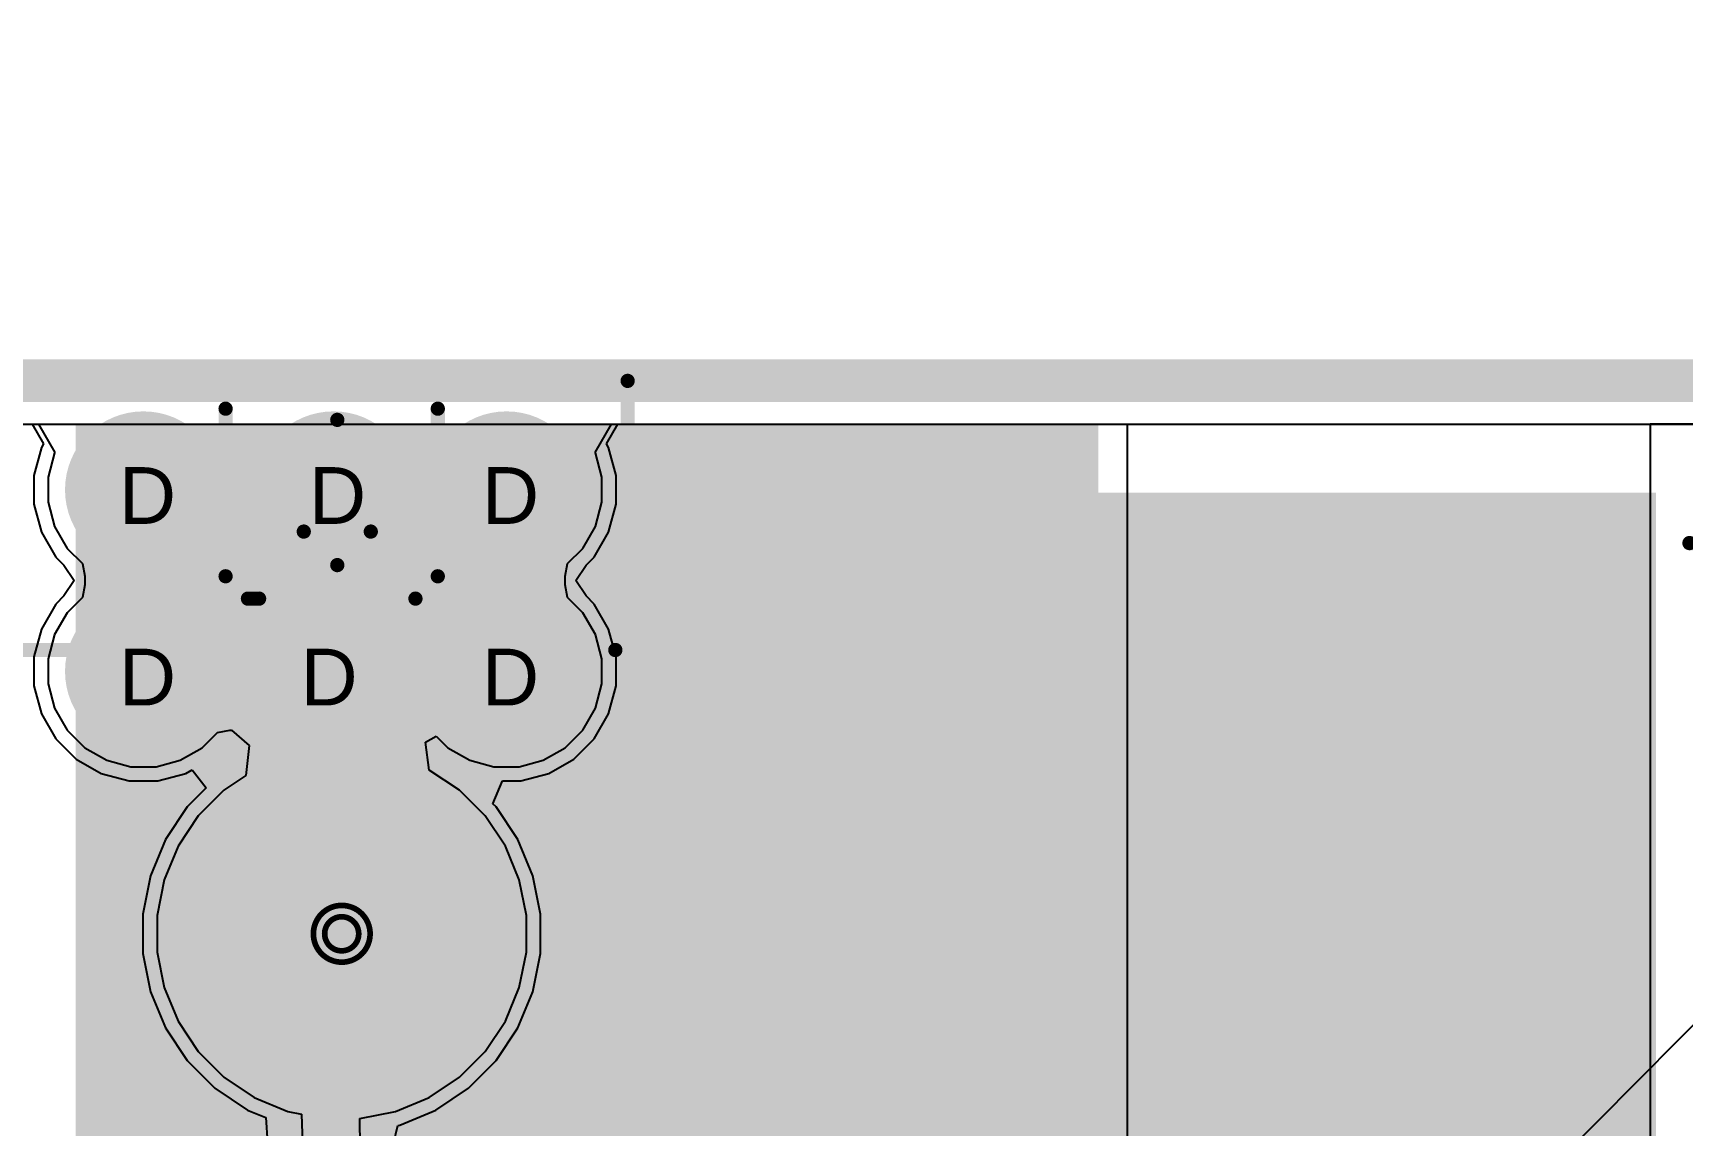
# Model space of a CAD drawing. Header units: inches. Extents: x 0 to 5379, y 0 to 5429.
# Drawn here: x 191.66 to 206.43, y 213.33 to 223.11 of the extents above; entities that cross this region are included whole.
import ezdxf

# ---------------------------------------------------------------- set-up
doc = ezdxf.new("R2010")
doc.units = ezdxf.units.IN
for name, color, linetype in [('Board Outline', 216, 'Continuous'), ('Bottom Layer', 5, 'Continuous'), ('Bottom Overlay', 54, 'Continuous'), ('Bottom Paste', 16, 'Continuous'), ('Bottom Solder', 6, 'Continuous'), ('Drill Drawing', 1, 'Continuous'), ('GND01', 16, 'Continuous'), ('GND02', 76, 'Continuous'), ('Multi-Layer', 9, 'Continuous'), ('Pad Holes', 156, 'Continuous'), ('PWR', 156, 'Continuous'), ('SIG 01', 90, 'Continuous'), ('Top Layer', 1, 'Continuous'), ('Top Overlay', 2, 'Continuous'), ('Top Solder', 216, 'Continuous'), ('Via Holes', 16, 'Continuous')]:
    doc.layers.add(name, color=color, linetype=linetype)
doc.styles.add('Arial', font='', dxfattribs={"height": 0.2})
doc.styles.add('Arial_Bold', font='', dxfattribs={"height": 0.2})
doc.styles.get('Arial').set_extended_font_data('Arial')
doc.styles.get('Arial_Bold').set_extended_font_data('Arial', bold=True)

# ---------------------------------------------------------------- blocks, each defined once
blk = doc.blocks.new('H2PAK_2_B_744')
at = {"layer": 'Bottom Layer'}
blk.add_hatch(color=5, dxfattribs=at).paths.add_polyline_path([(5.5, -0.828), (5.5, -10.328), (-5.5, -10.328), (-5.5, -0.828)])
at = {"layer": 'Bottom Paste'}
blk.add_hatch(color=16, dxfattribs=at).paths.add_polyline_path([(5.5, -0.828), (5.5, -10.328), (-5.5, -10.328), (-5.5, -0.828)])
at = {"layer": 'Bottom Solder'}
blk.add_hatch(color=6, dxfattribs=at).paths.add_polyline_path([(5.551, -0.778), (5.551, -10.379), (-5.551, -10.379), (-5.551, -0.778)])
at = {"layer": 'Bottom Overlay'}
blk.add_lwpolyline([(-5.1, -0.478, 0.127, 0.127, 0), (-5.1, 1.725, 0.127, 0.127, 0)], format="xyseb", dxfattribs=at)
blk.add_lwpolyline([(-5.132, -0.478, 0.0635, 0.0635, 1), (-5.068, -0.478, 0.0635, 0.0635, 1)], format="xyseb", close=True, dxfattribs=at)
blk = doc.blocks.new('DB128L_5_08_2P_BK_S_807')
at = {"layer": 'Bottom Layer'}
h = blk.add_hatch(color=5, dxfattribs=at)
edge = h.paths.add_edge_path()
edge.add_arc((-2.54, 0), 1.4, 0, 360)
h = blk.add_hatch(color=5, dxfattribs=at)
edge = h.paths.add_edge_path()
edge.add_arc((2.54, 0), 1.4, 0, 360)
at = {"layer": 'Bottom Solder'}
h = blk.add_hatch(color=6, dxfattribs=at)
edge = h.paths.add_edge_path()
edge.add_arc((-2.54, 0), 1.502, 0, 360)
h = blk.add_hatch(color=6, dxfattribs=at)
edge = h.paths.add_edge_path()
edge.add_arc((2.54, 0), 1.502, 0, 360)
at = {"layer": 'GND01'}
h = blk.add_hatch(color=16, dxfattribs=at)
edge = h.paths.add_edge_path()
edge.add_arc((-2.54, 0), 1.4, 0, 360)
h = blk.add_hatch(color=16, dxfattribs=at)
edge = h.paths.add_edge_path()
edge.add_arc((2.54, 0), 1.4, 0, 360)
at = {"layer": 'GND02'}
h = blk.add_hatch(color=76, dxfattribs=at)
edge = h.paths.add_edge_path()
edge.add_arc((-2.54, 0), 1.4, 0, 360)
h = blk.add_hatch(color=76, dxfattribs=at)
edge = h.paths.add_edge_path()
edge.add_arc((2.54, 0), 1.4, 0, 360)
at = {"layer": 'Multi-Layer'}
h = blk.add_hatch(color=9, dxfattribs=at)
edge = h.paths.add_edge_path()
edge.add_arc((-2.54, 0), 1.4, 0, 360)
h = blk.add_hatch(color=9, dxfattribs=at)
edge = h.paths.add_edge_path()
edge.add_arc((2.54, 0), 1.4, 0, 360)
at = {"layer": 'Pad Holes'}
h = blk.add_hatch(color=7, dxfattribs=at)
edge = h.paths.add_edge_path()
edge.add_arc((-2.54, 0), 0.8, 0, 360)
h = blk.add_hatch(color=7, dxfattribs=at)
edge = h.paths.add_edge_path()
edge.add_arc((2.54, 0), 0.8, 0, 360)
at = {"layer": 'PWR'}
h = blk.add_hatch(color=156, dxfattribs=at)
edge = h.paths.add_edge_path()
edge.add_arc((-2.54, 0), 1.4, 0, 360)
h = blk.add_hatch(color=156, dxfattribs=at)
edge = h.paths.add_edge_path()
edge.add_arc((2.54, 0), 1.4, 0, 360)
at = {"layer": 'SIG 01'}
h = blk.add_hatch(color=90, dxfattribs=at)
edge = h.paths.add_edge_path()
edge.add_arc((-2.54, 0), 1.4, 0, 360)
h = blk.add_hatch(color=90, dxfattribs=at)
edge = h.paths.add_edge_path()
edge.add_arc((2.54, 0), 1.4, 0, 360)
at = {"layer": 'Top Layer'}
h = blk.add_hatch(color=1, dxfattribs=at)
edge = h.paths.add_edge_path()
edge.add_arc((-2.54, 0), 1.4, 0, 360)
h = blk.add_hatch(color=1, dxfattribs=at)
edge = h.paths.add_edge_path()
edge.add_arc((2.54, 0), 1.4, 0, 360)
at = {"layer": 'Top Solder'}
h = blk.add_hatch(color=216, dxfattribs=at)
edge = h.paths.add_edge_path()
edge.add_arc((-2.54, 0), 1.502, 0, 360)
h = blk.add_hatch(color=216, dxfattribs=at)
edge = h.paths.add_edge_path()
edge.add_arc((2.54, 0), 1.502, 0, 360)
at = {"layer": 'Top Overlay'}
for points in [[(-5.1, -5.1, 0.127, 0.127, 0), (-5.1, 4.949, 0.127, 0.127, 0)], [(-5.1, 4.949, 0.127, 0.127, 0), (5.1, 4.949, 0.127, 0.127, 0)], [(5.1, -5.1, 0.127, 0.127, 0), (5.1, 4.949, 0.127, 0.127, 0)], [(-3.58, 3.2, 0.127, 0.127, 0), (-3.58, 4.7, 0.127, 0.127, 0)], [(-1.68, 3.2, 0.127, 0.127, 0), (-1.68, 4.7, 0.127, 0.127, 0)], [(1.5, 3.2, 0.127, 0.127, 0), (1.5, 4.7, 0.127, 0.127, 0)], [(3.4, 3.2, 0.127, 0.127, 0), (3.4, 4.7, 0.127, 0.127, 0)], [(-2.58, 3.3, 0.127, 0.127, 0), (-2.58, 4.6, 0.127, 0.127, 0)], [(2.5, 3.3, 0.127, 0.127, 0), (2.5, 4.6, 0.127, 0.127, 0)], [(-5.7, 4.2, 0.127, 0.127, 0), (-5.1, 3.894, 0.127, 0.127, 0)], [(-5.7, 3.2, 0.127, 0.127, 0), (-5.7, 4.2, 0.127, 0.127, 0)], [(-2.88, 3.6, 0.127, 0.127, 0), (-2.58, 3.3, 0.127, 0.127, 0)], [(-2.58, 3.3, 0.127, 0.127, 0), (-2.28, 3.6, 0.127, 0.127, 0)], [(2.2, 3.6, 0.127, 0.127, 0), (2.5, 3.3, 0.127, 0.127, 0)], [(2.5, 3.3, 0.127, 0.127, 0), (2.8, 3.6, 0.127, 0.127, 0)], [(-5.7, 3.2, 0.127, 0.127, 0), (-5.1, 3.464, 0.127, 0.127, 0)], [(-3.58, 3.2, 0.127, 0.127, 0), (-3.38, 3, 0.127, 0.127, 0)], [(-1.88, 3, 0.127, 0.127, 0), (-1.68, 3.2, 0.127, 0.127, 0)], [(1.5, 3.2, 0.127, 0.127, 0), (1.7, 3, 0.127, 0.127, 0)], [(3.2, 3, 0.127, 0.127, 0), (3.4, 3.2, 0.127, 0.127, 0)], [(-3.38, 3, 0.127, 0.127, 0), (-3.28, 3, 0.127, 0.127, 0)], [(-3.28, 3, 0.127, 0.127, 0), (-1.88, 3, 0.127, 0.127, 0)], [(1.7, 3, 0.127, 0.127, 0), (1.8, 3, 0.127, 0.127, 0)], [(1.8, 3, 0.127, 0.127, 0), (3.2, 3, 0.127, 0.127, 0)], [(-4.99, 2.54, 0.127, 0.127, 0), (4.99, 2.54, 0.127, 0.127, 0)], [(-4.99, -2.469, 0.127, 0.127, 0), (-4.956, -2.503, 0.127, 0.127, 0)], [(-4.956, -2.503, 0.127, 0.127, 0), (4.99, -2.503, 0.127, 0.127, 0)], [(-5.7, -3, 0.127, 0.127, 0), (-5.1, -3.306, 0.127, 0.127, 0)], [(-5.7, -4, 0.127, 0.127, 0), (-5.7, -3, 0.127, 0.127, 0)], [(-5.7, -4, 0.127, 0.127, 0), (-5.1, -3.736, 0.127, 0.127, 0)], [(-4.99, -3.838, 0.127, 0.127, 0), (4.99, -3.838, 0.127, 0.127, 0)], [(0.473, -3.838, 0.127, 0.127, 0), (0.597, -3.838, 0.127, 0.127, 0)], [(-5.1, -5.1, 0.127, 0.127, 0), (5.1, -5.1, 0.127, 0.127, 0)]]:
    blk.add_lwpolyline(points, format="xyseb", dxfattribs=at)
for points in [[(-5.132, 4.949, 0.0635, 0.0635, 1), (-5.068, 4.949, 0.0635, 0.0635, 1)], [(-5.132, 4.949, 0.0635, 0.0635, 1), (-5.068, 4.949, 0.0635, 0.0635, 1)], [(5.068, 4.949, 0.0635, 0.0635, 1), (5.132, 4.949, 0.0635, 0.0635, 1)], [(5.068, 4.949, 0.0635, 0.0635, 1), (5.132, 4.949, 0.0635, 0.0635, 1)], [(-3.612, 4.7, 0.0635, 0.0635, 1), (-3.548, 4.7, 0.0635, 0.0635, 1)], [(-1.712, 4.7, 0.0635, 0.0635, 1), (-1.648, 4.7, 0.0635, 0.0635, 1)], [(1.468, 4.7, 0.0635, 0.0635, 1), (1.532, 4.7, 0.0635, 0.0635, 1)], [(3.368, 4.7, 0.0635, 0.0635, 1), (3.432, 4.7, 0.0635, 0.0635, 1)], [(-2.612, 4.6, 0.0635, 0.0635, 1), (-2.548, 4.6, 0.0635, 0.0635, 1)], [(2.468, 4.6, 0.0635, 0.0635, 1), (2.532, 4.6, 0.0635, 0.0635, 1)], [(-5.732, 4.2, 0.0635, 0.0635, 1), (-5.668, 4.2, 0.0635, 0.0635, 1)], [(-5.732, 4.2, 0.0635, 0.0635, 1), (-5.668, 4.2, 0.0635, 0.0635, 1)], [(-5.132, 3.894, 0.0635, 0.0635, 1), (-5.068, 3.894, 0.0635, 0.0635, 1)], [(-2.912, 3.6, 0.0635, 0.0635, 1), (-2.848, 3.6, 0.0635, 0.0635, 1)], [(-2.312, 3.6, 0.0635, 0.0635, 1), (-2.248, 3.6, 0.0635, 0.0635, 1)], [(2.168, 3.6, 0.0635, 0.0635, 1), (2.232, 3.6, 0.0635, 0.0635, 1)], [(2.768, 3.6, 0.0635, 0.0635, 1), (2.832, 3.6, 0.0635, 0.0635, 1)], [(-5.132, 3.464, 0.0635, 0.0635, 1), (-5.068, 3.464, 0.0635, 0.0635, 1)], [(-5.732, 3.2, 0.0635, 0.0635, 1), (-5.668, 3.2, 0.0635, 0.0635, 1)], [(-5.732, 3.2, 0.0635, 0.0635, 1), (-5.668, 3.2, 0.0635, 0.0635, 1)], [(-3.612, 3.2, 0.0635, 0.0635, 1), (-3.548, 3.2, 0.0635, 0.0635, 1)], [(-3.612, 3.2, 0.0635, 0.0635, 1), (-3.548, 3.2, 0.0635, 0.0635, 1)], [(-2.612, 3.3, 0.0635, 0.0635, 1), (-2.548, 3.3, 0.0635, 0.0635, 1)], [(-2.612, 3.3, 0.0635, 0.0635, 1), (-2.548, 3.3, 0.0635, 0.0635, 1)], [(-2.612, 3.3, 0.0635, 0.0635, 1), (-2.548, 3.3, 0.0635, 0.0635, 1)], [(-1.712, 3.2, 0.0635, 0.0635, 1), (-1.648, 3.2, 0.0635, 0.0635, 1)], [(-1.712, 3.2, 0.0635, 0.0635, 1), (-1.648, 3.2, 0.0635, 0.0635, 1)], [(1.468, 3.2, 0.0635, 0.0635, 1), (1.532, 3.2, 0.0635, 0.0635, 1)], [(1.468, 3.2, 0.0635, 0.0635, 1), (1.532, 3.2, 0.0635, 0.0635, 1)], [(2.468, 3.3, 0.0635, 0.0635, 1), (2.532, 3.3, 0.0635, 0.0635, 1)], [(2.468, 3.3, 0.0635, 0.0635, 1), (2.532, 3.3, 0.0635, 0.0635, 1)], [(2.468, 3.3, 0.0635, 0.0635, 1), (2.532, 3.3, 0.0635, 0.0635, 1)], [(3.368, 3.2, 0.0635, 0.0635, 1), (3.432, 3.2, 0.0635, 0.0635, 1)], [(3.368, 3.2, 0.0635, 0.0635, 1), (3.432, 3.2, 0.0635, 0.0635, 1)], [(-3.412, 3, 0.0635, 0.0635, 1), (-3.348, 3, 0.0635, 0.0635, 1)], [(-3.412, 3, 0.0635, 0.0635, 1), (-3.348, 3, 0.0635, 0.0635, 1)], [(-3.312, 3, 0.0635, 0.0635, 1), (-3.248, 3, 0.0635, 0.0635, 1)], [(-3.312, 3, 0.0635, 0.0635, 1), (-3.248, 3, 0.0635, 0.0635, 1)], [(-1.912, 3, 0.0635, 0.0635, 1), (-1.848, 3, 0.0635, 0.0635, 1)], [(-1.912, 3, 0.0635, 0.0635, 1), (-1.848, 3, 0.0635, 0.0635, 1)], [(1.668, 3, 0.0635, 0.0635, 1), (1.732, 3, 0.0635, 0.0635, 1)], [(1.668, 3, 0.0635, 0.0635, 1), (1.732, 3, 0.0635, 0.0635, 1)], [(1.768, 3, 0.0635, 0.0635, 1), (1.832, 3, 0.0635, 0.0635, 1)], [(1.768, 3, 0.0635, 0.0635, 1), (1.832, 3, 0.0635, 0.0635, 1)], [(3.168, 3, 0.0635, 0.0635, 1), (3.232, 3, 0.0635, 0.0635, 1)], [(3.168, 3, 0.0635, 0.0635, 1), (3.232, 3, 0.0635, 0.0635, 1)], [(-5.022, 2.54, 0.0635, 0.0635, 1), (-4.958, 2.54, 0.0635, 0.0635, 1)], [(4.958, 2.54, 0.0635, 0.0635, 1), (5.022, 2.54, 0.0635, 0.0635, 1)], [(-5.022, -2.469, 0.0635, 0.0635, 1), (-4.958, -2.469, 0.0635, 0.0635, 1)], [(-4.988, -2.503, 0.0635, 0.0635, 1), (-4.924, -2.503, 0.0635, 0.0635, 1)], [(-4.988, -2.503, 0.0635, 0.0635, 1), (-4.924, -2.503, 0.0635, 0.0635, 1)], [(4.958, -2.503, 0.0635, 0.0635, 1), (5.022, -2.503, 0.0635, 0.0635, 1)], [(-5.732, -3, 0.0635, 0.0635, 1), (-5.668, -3, 0.0635, 0.0635, 1)], [(-5.732, -3, 0.0635, 0.0635, 1), (-5.668, -3, 0.0635, 0.0635, 1)], [(-5.132, -3.306, 0.0635, 0.0635, 1), (-5.068, -3.306, 0.0635, 0.0635, 1)], [(-5.132, -3.736, 0.0635, 0.0635, 1), (-5.068, -3.736, 0.0635, 0.0635, 1)], [(-5.022, -3.838, 0.0635, 0.0635, 1), (-4.958, -3.838, 0.0635, 0.0635, 1)], [(0.441, -3.838, 0.0635, 0.0635, 1), (0.505, -3.838, 0.0635, 0.0635, 1)], [(0.566, -3.838, 0.0635, 0.0635, 1), (0.629, -3.838, 0.0635, 0.0635, 1)], [(4.958, -3.838, 0.0635, 0.0635, 1), (5.022, -3.838, 0.0635, 0.0635, 1)], [(-5.732, -4, 0.0635, 0.0635, 1), (-5.668, -4, 0.0635, 0.0635, 1)], [(-5.732, -4, 0.0635, 0.0635, 1), (-5.668, -4, 0.0635, 0.0635, 1)], [(-5.132, -5.1, 0.0635, 0.0635, 1), (-5.068, -5.1, 0.0635, 0.0635, 1)], [(-5.132, -5.1, 0.0635, 0.0635, 1), (-5.068, -5.1, 0.0635, 0.0635, 1)], [(5.068, -5.1, 0.0635, 0.0635, 1), (5.132, -5.1, 0.0635, 0.0635, 1)], [(5.068, -5.1, 0.0635, 0.0635, 1), (5.132, -5.1, 0.0635, 0.0635, 1)]]:
    blk.add_lwpolyline(points, format="xyseb", close=True, dxfattribs=at)

msp = doc.modelspace()

# ---------------------------------------------------------------- hatches: boundary and pattern name
at = {"layer": 'Bottom Layer'}
h = msp.add_hatch(color=5, dxfattribs=at)
edge = h.paths.add_edge_path()
edge.add_arc((192.646, 219.024), 0.6, 0, 360)
h = msp.add_hatch(color=5, dxfattribs=at)
edge = h.paths.add_edge_path()
edge.add_arc((194.348, 219.024), 0.6, 0, 360)
h = msp.add_hatch(color=5, dxfattribs=at)
edge = h.paths.add_edge_path()
edge.add_arc((195.897, 219.024), 0.6, 0, 360)
h = msp.add_hatch(color=5, dxfattribs=at)
edge = h.paths.add_edge_path()
edge.add_arc((192.646, 217.399), 0.6, 0, 360)
h = msp.add_hatch(color=5, dxfattribs=at)
edge = h.paths.add_edge_path()
edge.add_arc((194.272, 217.399), 0.6, 0, 360)
h = msp.add_hatch(color=5, dxfattribs=at)
edge = h.paths.add_edge_path()
edge.add_arc((195.897, 217.399), 0.6, 0, 360)
at = {"layer": 'Bottom Solder'}
h = msp.add_hatch(color=6, dxfattribs=at)
edge = h.paths.add_edge_path()
edge.add_arc((192.646, 219.024), 0.702, 0, 360)
h = msp.add_hatch(color=6, dxfattribs=at)
edge = h.paths.add_edge_path()
edge.add_arc((194.348, 219.024), 0.702, 0, 360)
h = msp.add_hatch(color=6, dxfattribs=at)
edge = h.paths.add_edge_path()
edge.add_arc((195.897, 219.024), 0.702, 0, 360)
h = msp.add_hatch(color=6, dxfattribs=at)
edge = h.paths.add_edge_path()
edge.add_arc((192.646, 217.399), 0.702, 0, 360)
h = msp.add_hatch(color=6, dxfattribs=at)
edge = h.paths.add_edge_path()
edge.add_arc((194.272, 217.399), 0.702, 0, 360)
h = msp.add_hatch(color=6, dxfattribs=at)
edge = h.paths.add_edge_path()
edge.add_arc((195.897, 217.399), 0.702, 0, 360)
at = {"layer": 'GND01'}
h = msp.add_hatch(color=16, dxfattribs=at)
edge = h.paths.add_edge_path()
edge.add_arc((192.646, 219.024), 0.6, 0, 360)
h = msp.add_hatch(color=16, dxfattribs=at)
edge = h.paths.add_edge_path()
edge.add_arc((194.348, 219.024), 0.6, 0, 360)
h = msp.add_hatch(color=16, dxfattribs=at)
edge = h.paths.add_edge_path()
edge.add_arc((195.897, 219.024), 0.6, 0, 360)
h = msp.add_hatch(color=16, dxfattribs=at)
edge = h.paths.add_edge_path()
edge.add_arc((192.646, 217.399), 0.6, 0, 360)
h = msp.add_hatch(color=16, dxfattribs=at)
edge = h.paths.add_edge_path()
edge.add_arc((194.272, 217.399), 0.6, 0, 360)
h = msp.add_hatch(color=16, dxfattribs=at)
edge = h.paths.add_edge_path()
edge.add_arc((195.897, 217.399), 0.6, 0, 360)
at = {"layer": 'GND02'}
h = msp.add_hatch(color=76, dxfattribs=at)
edge = h.paths.add_edge_path()
edge.add_arc((192.646, 219.024), 0.6, 0, 360)
h = msp.add_hatch(color=76, dxfattribs=at)
edge = h.paths.add_edge_path()
edge.add_arc((194.348, 219.024), 0.6, 0, 360)
h = msp.add_hatch(color=76, dxfattribs=at)
edge = h.paths.add_edge_path()
edge.add_arc((195.897, 219.024), 0.6, 0, 360)
h = msp.add_hatch(color=76, dxfattribs=at)
edge = h.paths.add_edge_path()
edge.add_arc((192.646, 217.399), 0.6, 0, 360)
h = msp.add_hatch(color=76, dxfattribs=at)
edge = h.paths.add_edge_path()
edge.add_arc((194.272, 217.399), 0.6, 0, 360)
h = msp.add_hatch(color=76, dxfattribs=at)
edge = h.paths.add_edge_path()
edge.add_arc((195.897, 217.399), 0.6, 0, 360)
at = {"layer": 'PWR'}
h = msp.add_hatch(color=156, dxfattribs=at)
edge = h.paths.add_edge_path()
edge.add_arc((192.646, 219.024), 0.6, 0, 360)
h = msp.add_hatch(color=156, dxfattribs=at)
edge = h.paths.add_edge_path()
edge.add_arc((194.348, 219.024), 0.6, 0, 360)
h = msp.add_hatch(color=156, dxfattribs=at)
edge = h.paths.add_edge_path()
edge.add_arc((195.897, 219.024), 0.6, 0, 360)
h = msp.add_hatch(color=156, dxfattribs=at)
edge = h.paths.add_edge_path()
edge.add_arc((192.646, 217.399), 0.6, 0, 360)
h = msp.add_hatch(color=156, dxfattribs=at)
edge = h.paths.add_edge_path()
edge.add_arc((194.272, 217.399), 0.6, 0, 360)
h = msp.add_hatch(color=156, dxfattribs=at)
edge = h.paths.add_edge_path()
edge.add_arc((195.897, 217.399), 0.6, 0, 360)
at = {"layer": 'SIG 01'}
h = msp.add_hatch(color=90, dxfattribs=at)
edge = h.paths.add_edge_path()
edge.add_arc((192.646, 219.024), 0.6, 0, 360)
h = msp.add_hatch(color=90, dxfattribs=at)
edge = h.paths.add_edge_path()
edge.add_arc((194.348, 219.024), 0.6, 0, 360)
h = msp.add_hatch(color=90, dxfattribs=at)
edge = h.paths.add_edge_path()
edge.add_arc((195.897, 219.024), 0.6, 0, 360)
h = msp.add_hatch(color=90, dxfattribs=at)
edge = h.paths.add_edge_path()
edge.add_arc((192.646, 217.399), 0.6, 0, 360)
h = msp.add_hatch(color=90, dxfattribs=at)
edge = h.paths.add_edge_path()
edge.add_arc((194.272, 217.399), 0.6, 0, 360)
h = msp.add_hatch(color=90, dxfattribs=at)
edge = h.paths.add_edge_path()
edge.add_arc((195.897, 217.399), 0.6, 0, 360)
at = {"layer": 'Top Layer'}
msp.add_hatch(color=1, dxfattribs=at).paths.add_polyline_path([(201.198, 219.612), (192.04, 219.612), (192.04, 205.918), (201.198, 205.918)])
h = msp.add_hatch(color=1, dxfattribs=at)
edge = h.paths.add_edge_path()
edge.add_arc((192.646, 219.024), 0.6, 0, 360)
h = msp.add_hatch(color=1, dxfattribs=at)
edge = h.paths.add_edge_path()
edge.add_arc((194.348, 219.024), 0.6, 0, 360)
h = msp.add_hatch(color=1, dxfattribs=at)
edge = h.paths.add_edge_path()
edge.add_arc((195.897, 219.024), 0.6, 0, 360)
h = msp.add_hatch(color=1, dxfattribs=at)
edge = h.paths.add_edge_path()
edge.add_arc((192.646, 217.399), 0.6, 0, 360)
h = msp.add_hatch(color=1, dxfattribs=at)
edge = h.paths.add_edge_path()
edge.add_arc((194.272, 217.399), 0.6, 0, 360)
h = msp.add_hatch(color=1, dxfattribs=at)
edge = h.paths.add_edge_path()
edge.add_arc((195.897, 217.399), 0.6, 0, 360)
at = {"layer": 'Top Solder'}
h = msp.add_hatch(color=216, dxfattribs=at)
edge = h.paths.add_edge_path()
edge.add_arc((192.646, 219.024), 0.702, 0, 360)
h = msp.add_hatch(color=216, dxfattribs=at)
edge = h.paths.add_edge_path()
edge.add_arc((194.348, 219.024), 0.702, 0, 360)
h = msp.add_hatch(color=216, dxfattribs=at)
edge = h.paths.add_edge_path()
edge.add_arc((195.897, 219.024), 0.702, 0, 360)
h = msp.add_hatch(color=216, dxfattribs=at)
edge = h.paths.add_edge_path()
edge.add_arc((192.646, 217.399), 0.702, 0, 360)
h = msp.add_hatch(color=216, dxfattribs=at)
edge = h.paths.add_edge_path()
edge.add_arc((194.272, 217.399), 0.702, 0, 360)
h = msp.add_hatch(color=216, dxfattribs=at)
edge = h.paths.add_edge_path()
edge.add_arc((195.897, 217.399), 0.702, 0, 360)
at = {"layer": 'Via Holes'}
h = msp.add_hatch(color=7, dxfattribs=at)
edge = h.paths.add_edge_path()
edge.add_arc((192.646, 219.024), 0.35, 0, 360)
h = msp.add_hatch(color=7, dxfattribs=at)
edge = h.paths.add_edge_path()
edge.add_arc((194.348, 219.024), 0.35, 0, 360)
h = msp.add_hatch(color=7, dxfattribs=at)
edge = h.paths.add_edge_path()
edge.add_arc((195.897, 219.024), 0.35, 0, 360)
h = msp.add_hatch(color=7, dxfattribs=at)
edge = h.paths.add_edge_path()
edge.add_arc((192.646, 217.399), 0.35, 0, 360)
h = msp.add_hatch(color=7, dxfattribs=at)
edge = h.paths.add_edge_path()
edge.add_arc((194.272, 217.399), 0.35, 0, 360)
h = msp.add_hatch(color=7, dxfattribs=at)
edge = h.paths.add_edge_path()
edge.add_arc((195.897, 217.399), 0.35, 0, 360)

# ---------------------------------------------------------------- linework, layer by layer
at = {"layer": 'Board Outline'}
msp.add_lwpolyline([(0, 220, 0.381, 0.381, 0), (350, 220, 0.381, 0.381, 0)], format="xyseb", dxfattribs=at)
at = {"layer": 'Bottom Layer'}
for p, q in [((178.033, 219.612), (206.139, 219.612)), ((207.014, 219.612), (206.139, 219.612)), ((206.139, 219.612), (206.139, 207.422)), ((206.139, 219.612), (206.139, 207.422))]:
    msp.add_line(p, q, dxfattribs=at)
at = {"layer": 'Bottom Solder'}
msp.add_line((6.245, 12.319), (5379.208, 5429.208), dxfattribs=at)
at = {"layer": 'Drill Drawing'}
for points in [[(194.676, 215.05, 0.0508, 0.0508, 1), (194.168, 215.05, 0.0508, 0.0508, 1)], [(194.574, 215.05, 0.0508, 0.0508, 1), (194.269, 215.05, 0.0508, 0.0508, 1)], [(194.155, 215.05, 0.0254, 0.0254, 1), (194.18, 215.05, 0.0254, 0.0254, 1)], [(194.257, 215.05, 0.0254, 0.0254, 1), (194.282, 215.05, 0.0254, 0.0254, 1)], [(194.561, 215.05, 0.0254, 0.0254, 1), (194.587, 215.05, 0.0254, 0.0254, 1)], [(194.663, 215.05, 0.0254, 0.0254, 1), (194.688, 215.05, 0.0254, 0.0254, 1)]]:
    msp.add_lwpolyline(points, format="xyseb", close=True, dxfattribs=at)
at = {"layer": 'GND01'}
for p, q in [((68.334, 219.612), (191.706, 219.612)), ((191.706, 219.612), (191.853, 219.358)), ((196.691, 219.358), (196.838, 219.612)), ((196.838, 219.612), (349.612, 219.612)), ((191.85, 219.354), (191.792, 219.137)), ((191.853, 219.358), (191.85, 219.354)), ((196.693, 219.354), (196.691, 219.358)), ((196.751, 219.137), (196.693, 219.354)), ((191.792, 219.137), (191.792, 218.912)), ((196.751, 218.912), (196.751, 219.137)), ((191.792, 218.912), (191.85, 218.695)), ((196.693, 218.695), (196.751, 218.912)), ((191.85, 218.695), (191.963, 218.5)), ((196.581, 218.5), (196.693, 218.695)), ((191.963, 218.5), (192.1, 218.363)), ((196.444, 218.363), (196.581, 218.5)), ((192.1, 218.363), (192.122, 218.251)), ((192.122, 218.251), (192.122, 218.172)), ((196.422, 218.251), (196.444, 218.363)), ((196.422, 218.172), (196.422, 218.251)), ((192.122, 218.172), (192.1, 218.06)), ((196.444, 218.06), (196.422, 218.172)), ((192.1, 218.06), (191.963, 217.923)), ((196.581, 217.923), (196.444, 218.06)), ((191.963, 217.923), (191.85, 217.728)), ((196.693, 217.728), (196.581, 217.923)), ((191.85, 217.728), (191.792, 217.511)), ((196.751, 217.511), (196.693, 217.728)), ((191.792, 217.511), (191.792, 217.286)), ((196.751, 217.286), (196.751, 217.511)), ((191.792, 217.286), (191.85, 217.069)), ((196.693, 217.069), (196.751, 217.286)), ((191.85, 217.069), (191.963, 216.874)), ((196.581, 216.874), (196.693, 217.069)), ((191.963, 216.874), (192.122, 216.715)), ((193.171, 216.715), (193.308, 216.852)), ((193.308, 216.852), (193.419, 216.874)), ((193.419, 216.874), (193.436, 216.874)), ((193.436, 216.874), (193.593, 216.736)), ((195.172, 216.766), (195.268, 216.82)), ((195.205, 216.516), (195.172, 216.766)), ((195.268, 216.82), (195.373, 216.715)), ((196.422, 216.715), (196.581, 216.874)), ((192.122, 216.715), (192.317, 216.603)), ((192.317, 216.603), (192.534, 216.545)), ((192.759, 216.545), (192.976, 216.603)), ((192.976, 216.603), (193.171, 216.715)), ((193.593, 216.736), (193.563, 216.466)), ((195.373, 216.715), (195.568, 216.603)), ((195.568, 216.603), (195.785, 216.545)), ((196.01, 216.545), (196.227, 216.603)), ((196.227, 216.603), (196.422, 216.715)), ((192.534, 216.545), (192.759, 216.545)), ((193.563, 216.466), (193.367, 216.335)), ((195.476, 216.335), (195.205, 216.516)), ((195.785, 216.545), (196.01, 216.545)), ((193.367, 216.335), (193.137, 216.105)), ((195.707, 216.105), (195.476, 216.335)), ((193.137, 216.105), (192.956, 215.834)), ((195.888, 215.834), (195.707, 216.105)), ((192.956, 215.834), (192.831, 215.533)), ((196.012, 215.533), (195.888, 215.834)), ((192.831, 215.533), (192.768, 215.213)), ((196.076, 215.213), (196.012, 215.533)), ((192.768, 215.213), (192.768, 214.887)), ((196.076, 214.887), (196.076, 215.213)), ((192.768, 214.887), (192.831, 214.568)), ((196.012, 214.568), (196.076, 214.887)), ((192.831, 214.568), (192.956, 214.267)), ((195.888, 214.267), (196.012, 214.568)), ((192.956, 214.267), (193.137, 213.996)), ((195.707, 213.996), (195.888, 214.267)), ((193.137, 213.996), (193.367, 213.766)), ((195.476, 213.766), (195.707, 213.996)), ((193.367, 213.766), (193.638, 213.585)), ((195.205, 213.585), (195.476, 213.766)), ((193.638, 213.585), (193.939, 213.46)), ((194.904, 213.46), (195.205, 213.585)), ((193.939, 213.46), (194.063, 213.435)), ((194.063, 213.435), (194.072, 213.175)), ((194.585, 213.396), (194.904, 213.46)), ((194.588, 213.144), (194.585, 213.396))]:
    msp.add_line(p, q, dxfattribs=at)
at = {"layer": 'GND02'}
for p, q in [((68.334, 219.612), (191.706, 219.612)), ((191.706, 219.612), (191.853, 219.358)), ((196.691, 219.358), (196.838, 219.612)), ((196.838, 219.612), (349.612, 219.612)), ((191.85, 219.354), (191.792, 219.137)), ((191.853, 219.358), (191.85, 219.354)), ((196.693, 219.354), (196.691, 219.358)), ((196.751, 219.137), (196.693, 219.354)), ((191.792, 219.137), (191.792, 218.912)), ((196.751, 218.912), (196.751, 219.137)), ((191.792, 218.912), (191.85, 218.695)), ((196.693, 218.695), (196.751, 218.912)), ((191.85, 218.695), (191.963, 218.5)), ((196.581, 218.5), (196.693, 218.695)), ((191.963, 218.5), (192.1, 218.363)), ((196.444, 218.363), (196.581, 218.5)), ((192.1, 218.363), (192.122, 218.251)), ((192.122, 218.251), (192.122, 218.172)), ((196.422, 218.251), (196.444, 218.363)), ((196.422, 218.172), (196.422, 218.251)), ((192.122, 218.172), (192.1, 218.06)), ((196.444, 218.06), (196.422, 218.172)), ((192.1, 218.06), (191.963, 217.923)), ((196.581, 217.923), (196.444, 218.06)), ((191.963, 217.923), (191.85, 217.728)), ((196.693, 217.728), (196.581, 217.923)), ((191.85, 217.728), (191.792, 217.511)), ((196.751, 217.511), (196.693, 217.728)), ((191.792, 217.511), (191.792, 217.286)), ((196.751, 217.286), (196.751, 217.511)), ((191.792, 217.286), (191.85, 217.069)), ((196.693, 217.069), (196.751, 217.286)), ((191.85, 217.069), (191.963, 216.874)), ((196.581, 216.874), (196.693, 217.069)), ((191.963, 216.874), (192.122, 216.715)), ((193.171, 216.715), (193.308, 216.852)), ((193.308, 216.852), (193.419, 216.874)), ((193.419, 216.874), (193.436, 216.874)), ((193.436, 216.874), (193.593, 216.736)), ((195.172, 216.766), (195.268, 216.82)), ((195.205, 216.516), (195.172, 216.766)), ((195.268, 216.82), (195.373, 216.715)), ((196.422, 216.715), (196.581, 216.874)), ((192.122, 216.715), (192.317, 216.603)), ((192.317, 216.603), (192.534, 216.545)), ((192.759, 216.545), (192.976, 216.603)), ((192.976, 216.603), (193.171, 216.715)), ((193.593, 216.736), (193.563, 216.466)), ((195.373, 216.715), (195.568, 216.603)), ((195.568, 216.603), (195.785, 216.545)), ((196.01, 216.545), (196.227, 216.603)), ((196.227, 216.603), (196.422, 216.715)), ((192.534, 216.545), (192.759, 216.545)), ((193.563, 216.466), (193.367, 216.335)), ((195.476, 216.335), (195.205, 216.516)), ((195.785, 216.545), (196.01, 216.545)), ((193.367, 216.335), (193.137, 216.105)), ((195.707, 216.105), (195.476, 216.335)), ((193.137, 216.105), (192.956, 215.834)), ((195.888, 215.834), (195.707, 216.105)), ((192.956, 215.834), (192.831, 215.533)), ((196.012, 215.533), (195.888, 215.834)), ((192.831, 215.533), (192.768, 215.213)), ((196.076, 215.213), (196.012, 215.533)), ((192.768, 215.213), (192.768, 214.887)), ((196.076, 214.887), (196.076, 215.213)), ((192.768, 214.887), (192.831, 214.568)), ((196.012, 214.568), (196.076, 214.887)), ((192.831, 214.568), (192.956, 214.267)), ((195.888, 214.267), (196.012, 214.568)), ((192.956, 214.267), (193.137, 213.996)), ((195.707, 213.996), (195.888, 214.267)), ((193.137, 213.996), (193.367, 213.766)), ((195.476, 213.766), (195.707, 213.996)), ((193.367, 213.766), (193.638, 213.585)), ((195.205, 213.585), (195.476, 213.766)), ((193.638, 213.585), (193.939, 213.46)), ((194.904, 213.46), (195.205, 213.585)), ((193.939, 213.46), (194.063, 213.435)), ((194.063, 213.435), (194.072, 213.175)), ((194.585, 213.396), (194.904, 213.46)), ((194.588, 213.144), (194.585, 213.396))]:
    msp.add_line(p, q, dxfattribs=at)
at = {"layer": 'PWR'}
for p, q in [((68.334, 219.612), (191.706, 219.612)), ((191.706, 219.612), (191.853, 219.358)), ((196.691, 219.358), (196.838, 219.612)), ((196.838, 219.612), (254.752, 219.612)), ((191.85, 219.354), (191.792, 219.137)), ((191.853, 219.358), (191.85, 219.354)), ((196.693, 219.354), (196.691, 219.358)), ((196.751, 219.137), (196.693, 219.354)), ((191.792, 219.137), (191.792, 218.912)), ((196.751, 218.912), (196.751, 219.137)), ((191.792, 218.912), (191.85, 218.695)), ((196.693, 218.695), (196.751, 218.912)), ((191.85, 218.695), (191.963, 218.5)), ((196.581, 218.5), (196.693, 218.695)), ((191.963, 218.5), (192.1, 218.363)), ((196.444, 218.363), (196.581, 218.5)), ((192.1, 218.363), (192.122, 218.251)), ((192.122, 218.251), (192.122, 218.172)), ((196.422, 218.251), (196.444, 218.363)), ((196.422, 218.172), (196.422, 218.251)), ((192.122, 218.172), (192.1, 218.06)), ((196.444, 218.06), (196.422, 218.172)), ((192.1, 218.06), (191.963, 217.923)), ((196.581, 217.923), (196.444, 218.06)), ((191.963, 217.923), (191.85, 217.728)), ((196.693, 217.728), (196.581, 217.923)), ((191.85, 217.728), (191.792, 217.511)), ((196.751, 217.511), (196.693, 217.728)), ((191.792, 217.511), (191.792, 217.286)), ((196.751, 217.286), (196.751, 217.511)), ((191.792, 217.286), (191.85, 217.069)), ((196.693, 217.069), (196.751, 217.286)), ((191.85, 217.069), (191.963, 216.874)), ((196.581, 216.874), (196.693, 217.069)), ((191.963, 216.874), (192.122, 216.715)), ((193.171, 216.715), (193.308, 216.852)), ((193.308, 216.852), (193.419, 216.874)), ((193.419, 216.874), (193.436, 216.874)), ((193.436, 216.874), (193.593, 216.736)), ((195.172, 216.766), (195.268, 216.82)), ((195.205, 216.516), (195.172, 216.766)), ((195.268, 216.82), (195.373, 216.715)), ((196.422, 216.715), (196.581, 216.874)), ((192.122, 216.715), (192.317, 216.603)), ((192.317, 216.603), (192.534, 216.545)), ((192.759, 216.545), (192.976, 216.603)), ((192.976, 216.603), (193.171, 216.715)), ((193.593, 216.736), (193.563, 216.466)), ((195.373, 216.715), (195.568, 216.603)), ((195.568, 216.603), (195.785, 216.545)), ((196.01, 216.545), (196.227, 216.603)), ((196.227, 216.603), (196.422, 216.715)), ((192.534, 216.545), (192.759, 216.545)), ((193.563, 216.466), (193.367, 216.335)), ((195.476, 216.335), (195.205, 216.516)), ((195.785, 216.545), (196.01, 216.545)), ((193.367, 216.335), (193.137, 216.105)), ((195.707, 216.105), (195.476, 216.335)), ((193.137, 216.105), (192.956, 215.834)), ((195.888, 215.834), (195.707, 216.105)), ((192.956, 215.834), (192.831, 215.533)), ((196.012, 215.533), (195.888, 215.834)), ((192.831, 215.533), (192.768, 215.213)), ((196.076, 215.213), (196.012, 215.533)), ((192.768, 215.213), (192.768, 214.887)), ((196.076, 214.887), (196.076, 215.213)), ((192.768, 214.887), (192.831, 214.568)), ((196.012, 214.568), (196.076, 214.887)), ((192.831, 214.568), (192.956, 214.267)), ((195.888, 214.267), (196.012, 214.568)), ((192.956, 214.267), (193.137, 213.996)), ((195.707, 213.996), (195.888, 214.267)), ((193.137, 213.996), (193.367, 213.766)), ((195.476, 213.766), (195.707, 213.996)), ((193.367, 213.766), (193.638, 213.585)), ((195.205, 213.585), (195.476, 213.766)), ((193.638, 213.585), (193.939, 213.46)), ((194.904, 213.46), (195.205, 213.585)), ((193.939, 213.46), (194.063, 213.435)), ((194.063, 213.435), (194.072, 213.175)), ((194.585, 213.396), (194.904, 213.46)), ((194.588, 213.144), (194.585, 213.396))]:
    msp.add_line(p, q, dxfattribs=at)
at = {"layer": 'SIG 01'}
for p, q in [((191.649, 219.612), (191.751, 219.436)), ((196.793, 219.436), (196.894, 219.612)), ((196.894, 219.612), (281.026, 219.612)), ((191.751, 219.436), (191.732, 219.403)), ((196.812, 219.403), (196.793, 219.436)), ((191.732, 219.403), (191.665, 219.153)), ((196.878, 219.153), (196.812, 219.403)), ((191.665, 219.153), (191.665, 218.895)), ((196.878, 218.895), (196.878, 219.153)), ((191.665, 218.895), (191.732, 218.646)), ((196.812, 218.646), (196.878, 218.895)), ((191.732, 218.646), (191.861, 218.422)), ((196.682, 218.422), (196.812, 218.646)), ((191.861, 218.422), (191.934, 218.349)), ((196.61, 218.349), (196.682, 218.422)), ((191.934, 218.349), (192.025, 218.211)), ((196.518, 218.211), (196.61, 218.349)), ((192.025, 218.211), (191.934, 218.074)), ((196.61, 218.074), (196.518, 218.211)), ((191.861, 218.001), (191.732, 217.777)), ((191.934, 218.074), (191.861, 218.001)), ((196.682, 218.001), (196.61, 218.074)), ((196.812, 217.777), (196.682, 218.001)), ((191.732, 217.777), (191.665, 217.528)), ((196.878, 217.528), (196.812, 217.777)), ((191.665, 217.528), (191.665, 217.269)), ((196.878, 217.269), (196.878, 217.528)), ((191.665, 217.269), (191.732, 217.02)), ((196.812, 217.02), (196.878, 217.269)), ((191.732, 217.02), (191.861, 216.796)), ((196.682, 216.796), (196.812, 217.02)), ((191.861, 216.796), (192.044, 216.614)), ((196.5, 216.614), (196.682, 216.796)), ((192.044, 216.614), (192.268, 216.484)), ((196.276, 216.484), (196.5, 216.614)), ((192.268, 216.484), (192.517, 216.418)), ((192.775, 216.418), (193.025, 216.484)), ((193.025, 216.484), (193.084, 216.518)), ((193.084, 216.518), (193.209, 216.356)), ((196.027, 216.418), (196.276, 216.484)), ((192.517, 216.418), (192.775, 216.418)), ((193.209, 216.356), (193.038, 216.186)), ((195.776, 216.214), (195.861, 216.418)), ((195.861, 216.418), (196.027, 216.418)), ((193.038, 216.186), (192.843, 215.894)), ((195.805, 216.186), (195.776, 216.214)), ((196, 215.894), (195.805, 216.186)), ((192.843, 215.894), (192.709, 215.57)), ((196.134, 215.57), (196, 215.894)), ((192.709, 215.57), (192.641, 215.226)), ((196.203, 215.226), (196.134, 215.57)), ((192.641, 215.226), (192.641, 214.875)), ((196.203, 214.875), (196.203, 215.226)), ((192.641, 214.875), (192.709, 214.531)), ((196.134, 214.531), (196.203, 214.875)), ((192.709, 214.531), (192.843, 214.207)), ((196, 214.207), (196.134, 214.531)), ((192.843, 214.207), (193.038, 213.915)), ((195.805, 213.915), (196, 214.207)), ((193.038, 213.915), (193.286, 213.667)), ((195.557, 213.667), (195.805, 213.915)), ((193.286, 213.667), (193.578, 213.472)), ((195.265, 213.472), (195.557, 213.667)), ((193.578, 213.472), (193.741, 213.405)), ((193.741, 213.405), (193.756, 213.179)), ((194.941, 213.338), (195.265, 213.472)), ((194.885, 213.172), (194.925, 213.335)), ((194.925, 213.335), (194.941, 213.338))]:
    msp.add_line(p, q, dxfattribs=at)
at = {"layer": 'Top Layer'}
for p, q in [((201.457, 205.918), (201.457, 219.612)), ((201.457, 219.612), (201.457, 219.612)), ((201.457, 219.612), (217.523, 219.612))]:
    msp.add_line(p, q, dxfattribs=at)
at = {"layer": 'Top Solder'}
msp.add_line((6.245, 12.319), (5379.208, 5429.208), dxfattribs=at)

# ---------------------------------------------------------------- block references
msp.add_blockref('DB128L_5_08_2P_BK_S_807', (191.882, 215.05))
at = {"rotation": 270}
msp.add_blockref('H2PAK_2_B_744', (206.968, 213.447), dxfattribs=at)

# ---------------------------------------------------------------- texts
at = {"layer": 'Drill Drawing', "style": 'Arial'}
for p in [(192.426, 218.719), (194.128, 218.719), (195.677, 218.719), (192.426, 217.094), (194.052, 217.094), (195.677, 217.094)]:
    msp.add_text('D', height=0.508, dxfattribs=at).set_placement(p)
at = {"layer": 'Top Overlay', "style": 'Arial_Bold'}
msp.add_text('BRAKE', height=2, rotation=180, dxfattribs=at).set_placement((203.676, 218.177))

doc.saveas('drawing.dxf')
